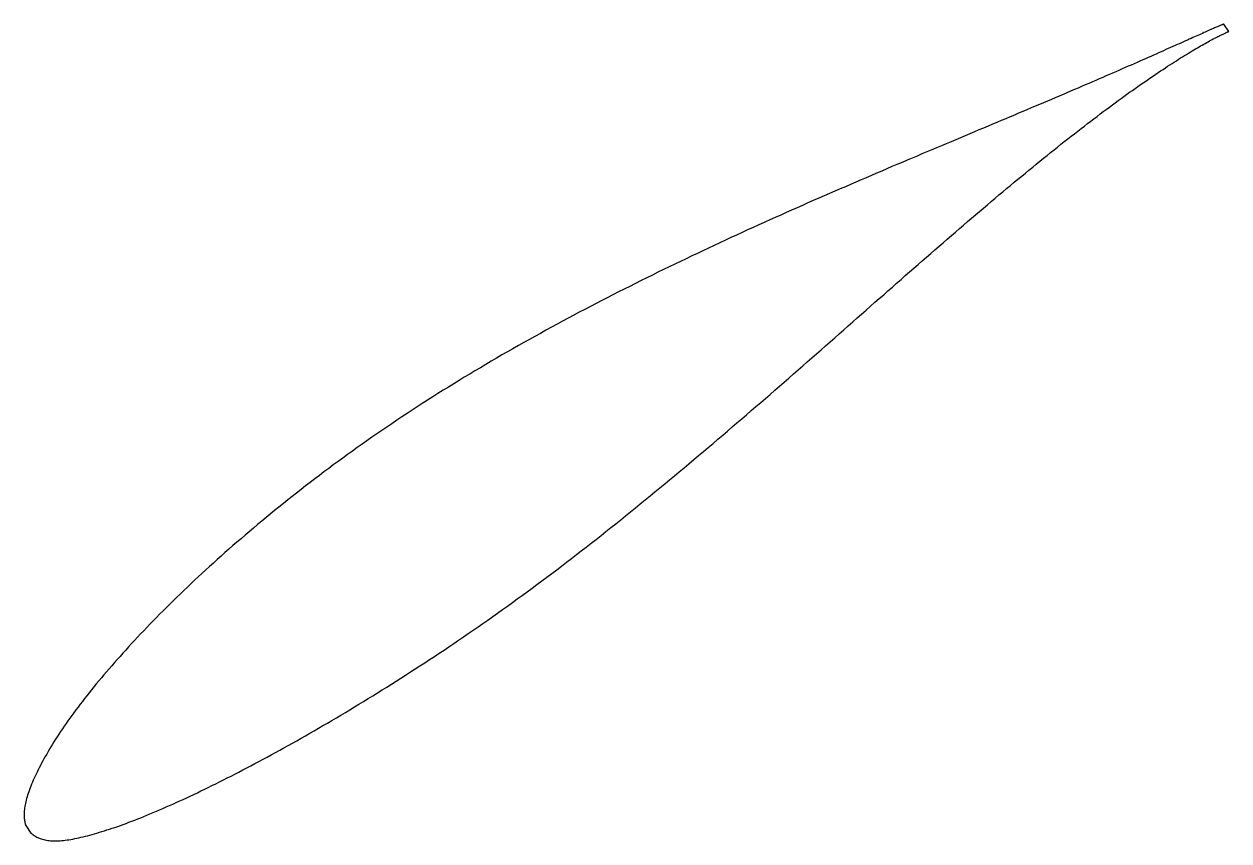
# Model space of a CAD drawing. Header units: metres. Extents: x -36 to 71, y -24 to 48.
import ezdxf

# ---------------------------------------------------------------- set-up
doc = ezdxf.new("R2010")
doc.units = ezdxf.units.M

msp = doc.modelspace()

# ---------------------------------------------------------------- linework, layer by layer
msp.add_lwpolyline([(71.03, 48.18), (71.02, 48.18), (71.02, 48.18), (71, 48.18), (70.99, 48.17), (70.97, 48.16), (70.94, 48.15), (70.91, 48.14), (70.88, 48.13), (70.84, 48.11), (70.79, 48.09), (70.74, 48.07), (70.69, 48.05), (70.63, 48.03), (70.57, 48), (70.51, 47.97), (70.44, 47.94), (70.36, 47.91), (70.28, 47.88), (70.2, 47.84), (70.11, 47.8), (70.02, 47.76), (69.92, 47.72), (69.82, 47.67), (69.71, 47.63), (69.6, 47.58), (69.49, 47.53), (69.37, 47.47), (69.25, 47.42), (69.12, 47.36), (68.99, 47.3), (68.85, 47.24), (68.71, 47.18), (68.57, 47.11), (68.42, 47.05), (68.26, 46.98), (68.11, 46.91), (67.94, 46.83), (67.78, 46.76), (67.61, 46.68), (67.43, 46.6), (67.25, 46.52), (67.07, 46.44), (66.88, 46.36), (66.69, 46.27), (66.49, 46.18), (66.29, 46.09), (66.09, 46), (65.88, 45.91), (65.67, 45.81), (65.45, 45.72), (65.23, 45.62), (65, 45.52), (64.77, 45.42), (64.54, 45.31), (64.3, 45.21), (64.06, 45.1), (63.82, 44.99), (63.57, 44.88), (63.31, 44.77), (63.05, 44.66), (62.79, 44.54), (62.53, 44.43), (62.26, 44.31), (61.98, 44.19), (61.7, 44.07), (61.42, 43.94), (61.14, 43.82), (60.85, 43.69), (60.55, 43.57), (60.26, 43.44), (59.95, 43.31), (59.65, 43.18), (59.34, 43.04), (59.03, 42.91), (58.71, 42.77), (58.39, 42.64), (58.07, 42.5), (57.74, 42.36), (57.41, 42.22), (57.07, 42.07), (56.74, 41.93), (56.39, 41.78), (56.05, 41.64), (55.7, 41.49), (55.35, 41.34), (54.99, 41.19), (54.63, 41.03), (54.27, 40.88), (53.9, 40.73), (53.53, 40.57), (53.16, 40.41), (52.79, 40.25), (52.41, 40.09), (52.03, 39.93), (51.64, 39.77), (51.25, 39.61), (50.86, 39.44), (50.46, 39.28), (50.07, 39.11), (49.67, 38.94), (49.26, 38.77), (48.86, 38.6), (48.45, 38.43), (48.03, 38.25), (47.62, 38.08), (47.2, 37.9), (46.78, 37.72), (46.36, 37.55), (45.93, 37.37), (45.5, 37.19), (45.07, 37), (44.64, 36.82), (44.2, 36.64), (43.76, 36.45), (43.32, 36.27), (42.88, 36.08), (42.43, 35.89), (41.98, 35.7), (41.53, 35.51), (41.08, 35.32), (40.63, 35.12), (40.17, 34.93), (39.71, 34.73), (39.25, 34.53), (38.79, 34.33), (38.32, 34.13), (37.86, 33.93), (37.39, 33.73), (36.92, 33.53), (36.45, 33.32), (35.97, 33.12), (35.5, 32.91), (35.02, 32.7), (34.54, 32.49), (34.06, 32.28), (33.58, 32.07), (33.1, 31.86), (32.62, 31.64), (32.13, 31.43), (31.65, 31.21), (31.16, 30.99), (30.67, 30.77), (30.18, 30.55), (29.69, 30.33), (29.2, 30.11), (28.71, 29.88), (28.21, 29.66), (27.72, 29.43), (27.22, 29.2), (26.73, 28.97), (26.23, 28.74), (25.73, 28.51), (25.24, 28.27), (24.74, 28.04), (24.24, 27.8), (23.74, 27.57), (23.24, 27.33), (22.74, 27.09), (22.24, 26.85), (21.74, 26.61), (21.24, 26.36), (20.74, 26.12), (20.24, 25.87), (19.74, 25.62), (19.24, 25.38), (18.74, 25.13), (18.24, 24.87), (17.74, 24.62), (17.24, 24.37), (16.74, 24.11), (16.24, 23.86), (15.74, 23.6), (15.25, 23.34), (14.75, 23.08), (14.25, 22.82), (13.75, 22.56), (13.26, 22.3), (12.76, 22.03), (12.27, 21.77), (11.77, 21.5), (11.28, 21.23), (10.79, 20.96), (10.29, 20.69), (9.8, 20.42), (9.31, 20.15), (8.83, 19.87), (8.34, 19.6), (7.85, 19.32), (7.37, 19.05), (6.88, 18.77), (6.4, 18.49), (5.92, 18.21), (5.44, 17.92), (4.96, 17.64), (4.48, 17.36), (4.01, 17.07), (3.53, 16.79), (3.06, 16.5), (2.59, 16.21), (2.12, 15.92), (1.65, 15.63), (1.19, 15.34), (0.72, 15.04), (0.26, 14.75), (-0.2, 14.45), (-0.65, 14.16), (-1.11, 13.86), (-1.56, 13.56), (-2.02, 13.26), (-2.47, 12.96), (-2.91, 12.66), (-3.36, 12.36), (-3.8, 12.06), (-4.24, 11.76), (-4.68, 11.45), (-5.12, 11.15), (-5.55, 10.84), (-5.98, 10.54), (-6.41, 10.23), (-6.84, 9.92), (-7.27, 9.61), (-7.69, 9.3), (-8.11, 9), (-8.52, 8.69), (-8.94, 8.37), (-9.35, 8.06), (-9.76, 7.75), (-10.17, 7.44), (-10.57, 7.13), (-10.97, 6.82), (-11.37, 6.5), (-11.77, 6.19), (-12.16, 5.88), (-12.55, 5.57), (-12.94, 5.25), (-13.33, 4.94), (-13.71, 4.63), (-14.09, 4.31), (-14.47, 4), (-14.84, 3.69), (-15.21, 3.38), (-15.58, 3.06), (-15.95, 2.75), (-16.31, 2.44), (-16.67, 2.13), (-17.03, 1.82), (-17.38, 1.51), (-17.74, 1.2), (-18.08, 0.89), (-18.43, 0.58), (-18.77, 0.27), (-19.11, -0.04), (-19.45, -0.34), (-19.78, -0.65), (-20.11, -0.96), (-20.44, -1.26), (-20.76, -1.57), (-21.08, -1.87), (-21.4, -2.17), (-21.72, -2.48), (-22.03, -2.78), (-22.34, -3.08), (-22.64, -3.38), (-22.94, -3.68), (-23.24, -3.97), (-23.54, -4.27), (-23.83, -4.57), (-24.12, -4.86), (-24.4, -5.16), (-24.68, -5.45), (-24.96, -5.74), (-25.24, -6.03), (-25.51, -6.32), (-25.78, -6.6), (-26.04, -6.89), (-26.3, -7.18), (-26.56, -7.46), (-26.81, -7.74), (-27.06, -8.02), (-27.31, -8.3), (-27.56, -8.58), (-27.8, -8.85), (-28.03, -9.13), (-28.27, -9.4), (-28.5, -9.67), (-28.72, -9.94), (-28.95, -10.21), (-29.17, -10.47), (-29.38, -10.74), (-29.59, -11), (-29.8, -11.26), (-30.01, -11.52), (-30.21, -11.78), (-30.41, -12.03), (-30.6, -12.28), (-30.79, -12.53), (-30.98, -12.78), (-31.16, -13.03), (-31.34, -13.28), (-31.52, -13.52), (-31.69, -13.76), (-31.86, -14), (-32.02, -14.24), (-32.18, -14.47), (-32.34, -14.7), (-32.49, -14.93), (-32.64, -15.16), (-32.79, -15.39), (-32.93, -15.61), (-33.07, -15.84), (-33.2, -16.06), (-33.33, -16.27), (-33.46, -16.49), (-33.58, -16.7), (-33.7, -16.91), (-33.82, -17.12), (-33.93, -17.32), (-34.04, -17.52), (-34.14, -17.72), (-34.24, -17.92), (-34.34, -18.11), (-34.43, -18.3), (-34.52, -18.49), (-34.61, -18.68), (-34.69, -18.86), (-34.77, -19.04), (-34.85, -19.21), (-34.92, -19.38), (-34.99, -19.55), (-35.05, -19.72), (-35.11, -19.88), (-35.17, -20.05), (-35.23, -20.2), (-35.28, -20.36), (-35.32, -20.51), (-35.37, -20.66), (-35.4, -20.81), (-35.44, -20.95), (-35.47, -21.09), (-35.5, -21.23), (-35.52, -21.36), (-35.54, -21.49), (-35.56, -21.62), (-35.57, -21.75), (-35.58, -21.87), (-35.58, -21.98), (-35.59, -22.1), (-35.58, -22.21), (-35.58, -22.32), (-35.57, -22.42), (-35.56, -22.52), (-35.55, -22.61), (-35.53, -22.7), (-35.52, -22.78), (-35.5, -22.86), (-35.48, -22.93), (-35.46, -22.98), (-35.45, -23.02), (-35.44, -23.05), (-34.98, -23.73), (-34.98, -23.74), (-34.96, -23.75), (-34.93, -23.77), (-34.89, -23.8), (-34.84, -23.84), (-34.77, -23.88), (-34.7, -23.93), (-34.62, -23.98), (-34.54, -24.03), (-34.45, -24.08), (-34.36, -24.13), (-34.26, -24.17), (-34.16, -24.21), (-34.06, -24.25), (-33.95, -24.28), (-33.84, -24.31), (-33.73, -24.34), (-33.61, -24.36), (-33.49, -24.38), (-33.36, -24.4), (-33.23, -24.41), (-33.1, -24.42), (-32.97, -24.42), (-32.83, -24.43), (-32.69, -24.42), (-32.54, -24.42), (-32.39, -24.41), (-32.24, -24.4), (-32.09, -24.38), (-31.93, -24.36), (-31.76, -24.34), (-31.6, -24.32), (-31.43, -24.29), (-31.26, -24.26), (-31.08, -24.22), (-30.9, -24.18), (-30.71, -24.14), (-30.53, -24.1), (-30.34, -24.05), (-30.14, -24.01), (-29.94, -23.96), (-29.74, -23.9), (-29.53, -23.85), (-29.32, -23.79), (-29.11, -23.73), (-28.89, -23.66), (-28.67, -23.59), (-28.45, -23.52), (-28.22, -23.45), (-27.99, -23.38), (-27.75, -23.3), (-27.51, -23.22), (-27.27, -23.13), (-27.03, -23.05), (-26.78, -22.96), (-26.53, -22.87), (-26.27, -22.77), (-26.01, -22.67), (-25.75, -22.57), (-25.49, -22.47), (-25.22, -22.36), (-24.95, -22.25), (-24.67, -22.14), (-24.4, -22.03), (-24.11, -21.91), (-23.83, -21.79), (-23.54, -21.67), (-23.25, -21.54), (-22.96, -21.41), (-22.67, -21.28), (-22.37, -21.15), (-22.07, -21.01), (-21.76, -20.87), (-21.45, -20.73), (-21.14, -20.59), (-20.83, -20.44), (-20.51, -20.29), (-20.19, -20.14), (-19.87, -19.98), (-19.54, -19.83), (-19.22, -19.67), (-18.89, -19.51), (-18.55, -19.34), (-18.22, -19.17), (-17.88, -19), (-17.54, -18.83), (-17.19, -18.66), (-16.85, -18.48), (-16.5, -18.3), (-16.15, -18.12), (-15.79, -17.93), (-15.44, -17.74), (-15.08, -17.55), (-14.72, -17.36), (-14.35, -17.17), (-13.99, -16.97), (-13.62, -16.77), (-13.25, -16.57), (-12.87, -16.36), (-12.5, -16.16), (-12.12, -15.95), (-11.74, -15.73), (-11.36, -15.52), (-10.98, -15.3), (-10.59, -15.08), (-10.21, -14.86), (-9.82, -14.64), (-9.43, -14.41), (-9.03, -14.18), (-8.64, -13.95), (-8.24, -13.72), (-7.84, -13.48), (-7.44, -13.25), (-7.04, -13.01), (-6.64, -12.76), (-6.23, -12.52), (-5.83, -12.27), (-5.42, -12.02), (-5.01, -11.77), (-4.6, -11.52), (-4.18, -11.26), (-3.77, -11.01), (-3.35, -10.75), (-2.94, -10.48), (-2.52, -10.22), (-2.1, -9.95), (-1.68, -9.68), (-1.25, -9.41), (-0.83, -9.14), (-0.41, -8.87), (0.02, -8.59), (0.44, -8.31), (0.87, -8.03), (1.3, -7.74), (1.73, -7.46), (2.16, -7.17), (2.59, -6.88), (3.02, -6.59), (3.45, -6.29), (3.88, -6), (4.32, -5.7), (4.75, -5.4), (5.19, -5.09), (5.62, -4.79), (6.06, -4.48), (6.49, -4.17), (6.93, -3.86), (7.36, -3.55), (7.8, -3.24), (8.24, -2.92), (8.67, -2.6), (9.11, -2.28), (9.55, -1.96), (9.99, -1.63), (10.42, -1.31), (10.86, -0.98), (11.3, -0.65), (11.74, -0.32), (12.18, 0.01), (12.61, 0.35), (13.05, 0.68), (13.49, 1.02), (13.93, 1.36), (14.37, 1.7), (14.8, 2.04), (15.24, 2.38), (15.68, 2.73), (16.12, 3.07), (16.55, 3.42), (16.99, 3.77), (17.43, 4.12), (17.86, 4.47), (18.3, 4.82), (18.73, 5.17), (19.17, 5.53), (19.6, 5.88), (20.04, 6.24), (20.47, 6.59), (20.9, 6.95), (21.34, 7.31), (21.77, 7.66), (22.2, 8.02), (22.63, 8.38), (23.06, 8.74), (23.49, 9.1), (23.92, 9.47), (24.35, 9.83), (24.78, 10.19), (25.21, 10.55), (25.64, 10.91), (26.06, 11.28), (26.49, 11.64), (26.91, 12), (27.34, 12.37), (27.76, 12.73), (28.19, 13.09), (28.61, 13.46), (29.03, 13.82), (29.45, 14.18), (29.87, 14.55), (30.29, 14.91), (30.71, 15.27), (31.12, 15.63), (31.54, 16), (31.95, 16.36), (32.37, 16.72), (32.78, 17.08), (33.19, 17.44), (33.6, 17.8), (34.01, 18.16), (34.42, 18.52), (34.83, 18.88), (35.23, 19.23), (35.64, 19.59), (36.04, 19.95), (36.45, 20.3), (36.85, 20.65), (37.25, 21.01), (37.65, 21.36), (38.05, 21.71), (38.44, 22.06), (38.84, 22.41), (39.23, 22.75), (39.63, 23.1), (40.02, 23.45), (40.41, 23.79), (40.8, 24.13), (41.18, 24.47), (41.57, 24.81), (41.95, 25.15), (42.34, 25.48), (42.72, 25.82), (43.1, 26.15), (43.48, 26.48), (43.85, 26.81), (44.23, 27.14), (44.6, 27.47), (44.98, 27.79), (45.35, 28.11), (45.72, 28.44), (46.08, 28.75), (46.45, 29.07), (46.81, 29.39), (47.18, 29.7), (47.54, 30.01), (47.9, 30.32), (48.25, 30.62), (48.61, 30.93), (48.96, 31.23), (49.31, 31.53), (49.66, 31.83), (50.01, 32.12), (50.36, 32.41), (50.7, 32.71), (51.04, 32.99), (51.38, 33.28), (51.72, 33.56), (52.06, 33.84), (52.39, 34.12), (52.73, 34.4), (53.06, 34.67), (53.39, 34.94), (53.71, 35.21), (54.04, 35.47), (54.36, 35.74), (54.68, 35.99), (55, 36.25), (55.31, 36.51), (55.62, 36.76), (55.94, 37.01), (56.24, 37.25), (56.55, 37.5), (56.85, 37.74), (57.16, 37.97), (57.46, 38.21), (57.75, 38.44), (58.05, 38.67), (58.34, 38.9), (58.63, 39.12), (58.92, 39.34), (59.2, 39.56), (59.48, 39.77), (59.76, 39.98), (60.04, 40.19), (60.31, 40.4), (60.58, 40.6), (60.85, 40.8), (61.12, 41), (61.38, 41.19), (61.64, 41.38), (61.9, 41.57), (62.15, 41.75), (62.41, 41.94), (62.65, 42.12), (62.9, 42.29), (63.14, 42.46), (63.38, 42.63), (63.62, 42.8), (63.86, 42.96), (64.09, 43.12), (64.32, 43.28), (64.54, 43.43), (64.76, 43.59), (64.98, 43.73), (65.2, 43.88), (65.41, 44.02), (65.62, 44.16), (65.83, 44.3), (66.03, 44.43), (66.23, 44.56), (66.43, 44.69), (66.62, 44.81), (66.81, 44.93), (67, 45.05), (67.18, 45.17), (67.36, 45.28), (67.54, 45.39), (67.71, 45.49), (67.88, 45.6), (68.04, 45.7), (68.21, 45.79), (68.36, 45.89), (68.52, 45.98), (68.67, 46.07), (68.82, 46.16), (68.96, 46.24), (69.1, 46.32), (69.24, 46.4), (69.37, 46.47), (69.5, 46.54), (69.62, 46.61), (69.75, 46.68), (69.86, 46.74), (69.98, 46.8), (70.09, 46.86), (70.19, 46.92), (70.29, 46.97), (70.39, 47.02), (70.48, 47.07), (70.57, 47.11), (70.66, 47.16), (70.74, 47.2), (70.82, 47.23), (70.89, 47.27), (70.96, 47.3), (71.02, 47.33), (71.08, 47.36), (71.14, 47.38), (71.19, 47.41), (71.24, 47.43), (71.28, 47.45), (71.32, 47.46), (71.36, 47.48), (71.39, 47.49), (71.41, 47.5), (71.44, 47.51), (71.45, 47.51), (71.46, 47.52), (71.47, 47.52), (71.47, 47.52)], close=True)

doc.saveas('drawing.dxf')
